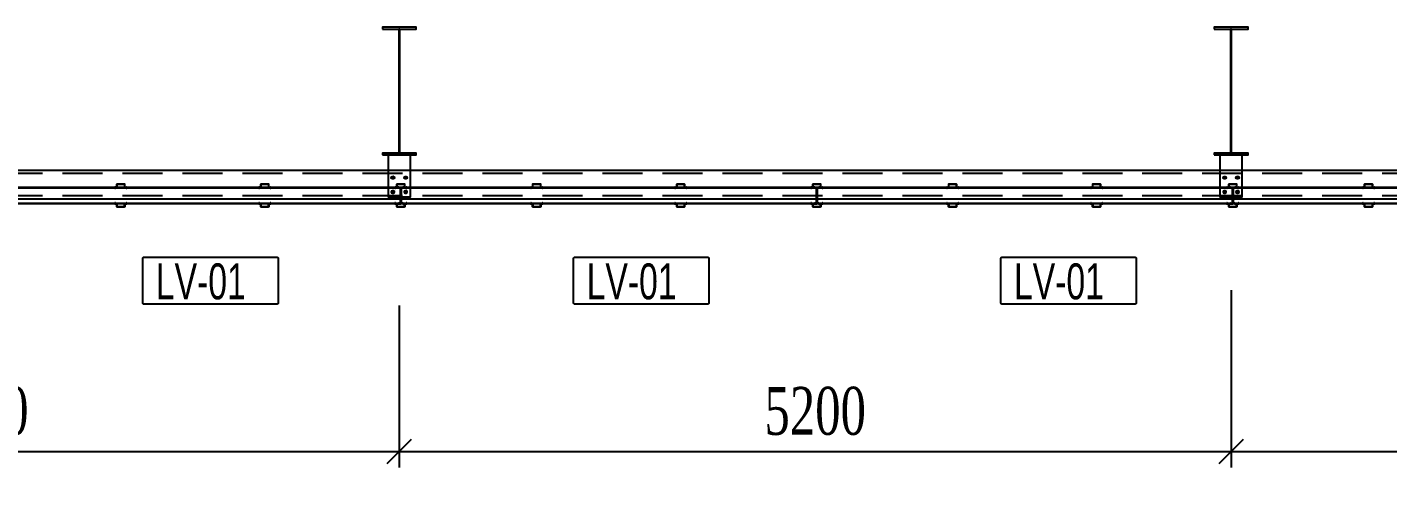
# Model space of a CAD drawing. Header units: inches. Extents: x 340055 to 349452, y -34649 to -30845.
# Drawn here: x 347190.6 to 347275.7, y -33752.6 to -33723.8 of the extents above; entities that cross this region are included whole.
import ezdxf

# ---------------------------------------------------------------- set-up
doc = ezdxf.new("R2010")
doc.units = ezdxf.units.IN
doc.header["$MEASUREMENT"] = 0
doc.linetypes.add('CENTER2', pattern=[28.575, 19.05, -3.175, 3.175, -3.175])
doc.linetypes.add('HIDDEN', pattern=[0.375, 0.25, -0.125])
for name, color, linetype in [('2', 2, 'Continuous'), ('250', 250, 'Continuous'), ('251', 251, 'Continuous'), ('3', 3, 'Continuous'), ('6', 6, 'Continuous'), ('Co ban', 2, 'Continuous'), ('DIM', 8, 'Continuous'), ('flashing', 6, 'Continuous')]:
    doc.layers.add(name, color=color, linetype=linetype)
doc.styles.add('ST1', font='times.ttf', dxfattribs={"width": 0.7})
doc.styles.add('ST1H', font='vnshxh.shx', dxfattribs={"width": 0.7})
doc.dimstyles.new('100', dxfattribs={"dimtxt": 3, "dimasz": 1.5, "dimexe": 1, "dimexo": 0, "dimgap": 1, "dimtad": 1, "dimdec": 0, "dimlfac": 100, "dimzin": 0, "dimdsep": 46, "dimtxsty": 'ST1', "dimblk": 'OBLIQUE', "dimcen": 1, "dimdle": 1, "dimclrd": 8, "dimclre": 8, "dimclrt": 3, "dimadec": 0, "dimazin": 0, "dimtfac": 1, "dimtdec": 0, "dimtix": 1, "dimtmove": 1, "dimatfit": 3, "dimfxl": 0, "dimtolj": 1, "dimtzin": 0, "dimlwd": -1, "dimlwe": -1, "dimarcsym": 0})

# ---------------------------------------------------------------- blocks, each defined once
blk = doc.blocks.new('_Oblique')
at = {"color": 0, "linetype": 'ByBlock', "lineweight": -2}
blk.add_line((-0.5, -0.5), (0.5, 0.5), dxfattribs=at)
blk = doc.blocks.new('*D356')
at = {"color": 8, "linetype": 'Continuous', "transparency": 16777216}
for p, q in [((347161.207, -33741.18), (347161.207, -33751.324)), ((347213.907, -33741.18), (347213.907, -33751.324)), ((347160.207, -33750.324), (347214.907, -33750.324))]:
    blk.add_line(p, q, dxfattribs=at)
at = {"layer": 'Defpoints', "color": 0, "transparency": 16777216}
for p in [(347161.207, -33741.18), (347213.907, -33741.18), (347213.907, -33750.324)]:
    blk.add_point(p, dxfattribs=at)
at = {"color": 8, "transparency": 16777216, "xscale": 1.5, "yscale": 1.5, "zscale": 1.5, "rotation": 180}
blk.add_blockref('_Oblique', (347161.207, -33750.324), dxfattribs=at)
at = {"color": 8, "transparency": 16777216, "xscale": 1.5, "yscale": 1.5, "zscale": 1.5}
blk.add_blockref('_Oblique', (347213.907, -33750.324), dxfattribs=at)
at = {"color": 3, "transparency": 16777216, "insert": (347187.557, -33747.794), "char_height": 3, "attachment_point": 5, "style": 'ST1', "bg_fill": 3, "box_fill_scale": 1.25, "bg_fill_color": 256, "bg_fill_true_color": 13158600, "bg_fill_transparency": 0}
blk.add_mtext('\\A1;5270', dxfattribs=at)
blk = doc.blocks.new('*D357')
at = {"color": 8, "linetype": 'Continuous', "transparency": 16777216}
for p, q in [((347265.907, -33740.221), (347265.907, -33751.324)), ((347213.907, -33741.18), (347213.907, -33751.324)), ((347212.907, -33750.324), (347266.907, -33750.324))]:
    blk.add_line(p, q, dxfattribs=at)
at = {"layer": 'Defpoints', "color": 0, "transparency": 16777216}
for p in [(347265.907, -33740.221), (347213.907, -33741.18), (347265.907, -33750.324)]:
    blk.add_point(p, dxfattribs=at)
at = {"color": 8, "transparency": 16777216, "xscale": 1.5, "yscale": 1.5, "zscale": 1.5, "rotation": 180}
blk.add_blockref('_Oblique', (347213.907, -33750.324), dxfattribs=at)
at = {"color": 8, "transparency": 16777216, "xscale": 1.5, "yscale": 1.5, "zscale": 1.5}
blk.add_blockref('_Oblique', (347265.907, -33750.324), dxfattribs=at)
at = {"color": 3, "transparency": 16777216, "insert": (347239.907, -33747.798), "char_height": 3, "attachment_point": 5, "style": 'ST1', "bg_fill": 3, "box_fill_scale": 1.25, "bg_fill_color": 256, "bg_fill_true_color": 13158600, "bg_fill_transparency": 0}
blk.add_mtext('\\A1;5200', dxfattribs=at)
blk = doc.blocks.new('*D358')
at = {"color": 8, "linetype": 'Continuous', "transparency": 16777216}
for p, q in [((347265.907, -33740.221), (347265.907, -33751.324)), ((347317.907, -33740.221), (347317.907, -33751.324)), ((347264.907, -33750.324), (347318.907, -33750.324))]:
    blk.add_line(p, q, dxfattribs=at)
at = {"layer": 'Defpoints', "color": 0, "transparency": 16777216}
for p in [(347265.907, -33740.221), (347317.907, -33740.221), (347317.907, -33750.324)]:
    blk.add_point(p, dxfattribs=at)
at = {"color": 8, "transparency": 16777216, "xscale": 1.5, "yscale": 1.5, "zscale": 1.5, "rotation": 180}
blk.add_blockref('_Oblique', (347265.907, -33750.324), dxfattribs=at)
at = {"color": 8, "transparency": 16777216, "xscale": 1.5, "yscale": 1.5, "zscale": 1.5}
blk.add_blockref('_Oblique', (347317.907, -33750.324), dxfattribs=at)
at = {"color": 3, "transparency": 16777216, "insert": (347291.907, -33747.798), "char_height": 3, "attachment_point": 5, "style": 'ST1', "bg_fill": 3, "box_fill_scale": 1.25, "bg_fill_color": 256, "bg_fill_true_color": 13158600, "bg_fill_transparency": 0}
blk.add_mtext('\\A1;5200', dxfattribs=at)
blk = doc.blocks.new('*D361')
at = {"color": 8, "linetype": 'Continuous', "transparency": 16777216}
for p, q in [((347427.858, -33740.221), (347427.858, -33759.036)), ((347059.357, -33741.18), (347059.357, -33759.036)), ((347058.357, -33758.036), (347428.858, -33758.036))]:
    blk.add_line(p, q, dxfattribs=at)
at = {"layer": 'Defpoints', "color": 0, "transparency": 16777216}
for p in [(347427.858, -33740.221), (347059.357, -33741.18), (347427.858, -33758.036)]:
    blk.add_point(p, dxfattribs=at)
at = {"color": 8, "transparency": 16777216, "xscale": 1.5, "yscale": 1.5, "zscale": 1.5, "rotation": 180}
blk.add_blockref('_Oblique', (347059.357, -33758.036), dxfattribs=at)
at = {"color": 8, "transparency": 16777216, "xscale": 1.5, "yscale": 1.5, "zscale": 1.5}
blk.add_blockref('_Oblique', (347427.858, -33758.036), dxfattribs=at)
at = {"color": 3, "transparency": 16777216, "insert": (347243.608, -33755.51), "char_height": 3, "attachment_point": 5, "style": 'ST1', "bg_fill": 3, "box_fill_scale": 1.25, "bg_fill_color": 256, "bg_fill_true_color": 13158600, "bg_fill_transparency": 0}
blk.add_mtext('\\A1;36850', dxfattribs=at)
blk = doc.blocks.new('A$C60840225')
at = {"layer": '2'}
for points in [[(-0.883, -0.1), (0.883, -0.1), (0.883, 0), (-0.883, 0)], [(-0.025, -6.567), (0.025, -6.567), (0.025, -0.1), (-0.025, -0.1)], [(-0.883, -6.667), (0.883, -6.667), (0.883, -6.567), (-0.883, -6.567)]]:
    blk.add_lwpolyline(points, close=True, dxfattribs=at)
blk = doc.blocks.new('OVAl18-26')
at = {"layer": '250', "linetype": 'HIDDEN', "ltscale": 3}
blk.add_circle((0, 0), 1.78, dxfattribs=at)
at = {"layer": 'Co ban', "color": 71}
for p, q in [((0.8, 1.8), (-0.8, 1.8)), ((-0.8, -1.8), (0.8, -1.8))]:
    blk.add_line(p, q, dxfattribs=at)
for centre, start, end in [((-0.8, 0), 90, 270), ((0.8, 0), 270, 90)]:
    blk.add_arc(centre, 1.78, start, end, dxfattribs=at)
at = {"layer": 'DIM', "color": 5, "linetype": 'CENTER2', "ltscale": 0.2}
blk.add_line((-3.4, 0), (3.4, 0), dxfattribs=at)
at = {"layer": 'DIM', "color": 5, "linetype": 'CENTER2', "ltscale": 0.1}
blk.add_line((0, -2.7), (0, 2.7), dxfattribs=at)
blk.add_line((0, -2.7), (0, 2.7), dxfattribs=at)
blk = doc.blocks.new('RIVET')
at = {"color": 8}
for p, q in [((-3.9, 1.1), (-4.2, 0)), ((-4.2, 0), (-3.9, -1.1)), ((-3.9, -1.1), (-3.9, 1.1)), ((-3.5, -1.3), (-3.5, 1.3)), ((-1, -1.2), (-1, 1.3)), ((-1, 1.3), (-0.1, 1.3)), ((0, 1.3), (0, 2.4)), ((0, -1.3), (0, 1.3)), ((0.1, 2.5), (0.1, 2.5)), ((0.1, 2.5), (0.7, 1.4)), ((0.1, -2.5), (0.1, 2.5)), ((0.7, 1.1), (0.7, -1.1)), ((0.9, 0.7), (0.7, 0.7)), ((0.9, -0.7), (0.9, 0.7)), ((-0.1, -1.2), (-1, -1.2)), ((0, -2.4), (0, -1.3)), ((0.7, -1.4), (0.1, -2.5)), ((0.1, -2.5), (0.1, -2.5)), ((0.9, -0.7), (0.7, -0.7))]:
    blk.add_line(p, q, dxfattribs=at)
for centre, radius, start, end in [((-3.4, 0.7), 0.634, 101.56667, 142.23088), ((-2.5, -0.1), 1.78, 64.63521, 125.23685), ((-0.9, 3), 1.71, 240.47832, 268.3625), ((-0.1, 1.3), 0.0625, 270, 0), ((0.1, 2.4), 0.0625, 90, 180), ((0.1, 2.4), 0.0625, 26.56505, 90), ((0.1, 1.1), 0.625, 0, 26.56505), ((5.4, 0.6), 4.45, 179.07778, 187.95176), ((5.8, -0.6), 4.85, 172.41501, 180.55546), ((-3.4, -0.7), 0.634, 217.76912, 258.43333), ((-2.5, 0.1), 1.78, 234.76315, 295.36479), ((-0.9, -3), 1.71, 91.6375, 119.52168), ((-0.1, -1.3), 0.0625, 0, 90), ((0.1, -2.4), 0.0625, 180, 270), ((0.1, -2.4), 0.0625, 270, 333.43495), ((0.1, -1.1), 0.625, 333.43495, 0)]:
    blk.add_arc(centre, radius, start, end, dxfattribs=at)
blk = doc.blocks.new('852')
at = {"color": 71, "ltscale": 0.1}
for points in [[(329145.5, -42241.2), (329971, -42241.2), (329971, -42274.6), (329145.5, -42274.6), (329104.9, -42274.6), (329104.9, -42241.2)], [(329145.5, -42274.6), (329971, -42274.6), (329971, -42241.2), (329145.5, -42241.2), (329104.9, -42241.2), (329104.9, -42274.6)], [(329145.5, -42274.2), (329105.3, -42274.2), (329105.3, -42241.5), (329145.5, -42241.5), (329970.7, -42241.5), (329970.7, -42274.2)], [(329145.5, -42241.5), (329105.3, -42241.5), (329105.3, -42274.2), (329145.5, -42274.2), (329970.7, -42274.2), (329970.7, -42241.5)]]:
    blk.add_lwpolyline(points, close=True, dxfattribs=at)
at = {"layer": 'flashing'}
for points in [[(329104.6, -42261.6), (329104.6, -42240.9), (329113, -42240.9), (329113, -42241.2), (329104.9, -42241.2), (329104.9, -42261.6), (329104.9, -42274.6), (329113, -42274.6), (329113, -42274.9), (329104.6, -42274.9)], [(329379.3, -42240.9), (329372.6, -42240.9), (329372.6, -42241.2), (329379.6, -42241.2), (329379.6, -42234.5), (329392.6, -42234.5), (329395.6, -42234.5), (329395.6, -42241.2), (329402.6, -42241.2), (329402.6, -42240.9), (329396, -42240.9), (329396, -42234.2), (329392.6, -42234.2), (329379.3, -42234.2)], [(329679.4, -42240.9), (329672.7, -42240.9), (329672.7, -42241.2), (329679.7, -42241.2), (329679.7, -42234.5), (329692.7, -42234.5), (329695.7, -42234.5), (329695.7, -42241.2), (329702.7, -42241.2), (329702.7, -42240.9), (329696, -42240.9), (329696, -42234.2), (329692.7, -42234.2), (329679.4, -42234.2)], [(329971.3, -42261.6), (329971.3, -42240.9), (329963, -42240.9), (329963, -42241.2), (329971, -42241.2), (329971, -42261.6), (329971, -42274.6), (329963, -42274.6), (329963, -42274.9), (329971.3, -42274.9)], [(329379.3, -42274.9), (329372.6, -42274.9), (329372.6, -42274.6), (329379.6, -42274.6), (329379.6, -42281.2), (329392.6, -42281.2), (329395.6, -42281.2), (329395.6, -42274.6), (329402.6, -42274.6), (329402.6, -42274.9), (329396, -42274.9), (329396, -42281.6), (329392.6, -42281.6), (329379.3, -42281.6)], [(329679.4, -42274.9), (329672.7, -42274.9), (329672.7, -42274.6), (329679.7, -42274.6), (329679.7, -42281.2), (329692.7, -42281.2), (329695.7, -42281.2), (329695.7, -42274.6), (329702.7, -42274.6), (329702.7, -42274.9), (329696, -42274.9), (329696, -42281.6), (329692.7, -42281.6), (329679.4, -42281.6)]]:
    blk.add_lwpolyline(points, close=True, dxfattribs=at)
at = {"layer": 'flashing', "color": 0, "ltscale": 500}
for p, xscale, yscale, zscale, rotation in [((329109.7, -42240.8), 0.3130008012522012, 0.3130008012522012, 0.3130008012522012, 90), ((329376, -42240.9), -0.390625, 0.390625, 0.3906250000012433, 270), ((329399.5, -42240.9), -0.390625, 0.390625, 0.3906250000012433, 270), ((329676.1, -42240.9), -0.390625, 0.390625, 0.3906250000012433, 270), ((329699.6, -42240.9), -0.390625, 0.390625, 0.3906250000012433, 270), ((329966.3, -42240.8), -0.3130008012522012, 0.3130008012522012, 0.3130008012830477, 270), ((329108.8, -42274.9), -0.3130008012522012, 0.3130008012522012, 0.3130008012830477, 90), ((329376, -42274.9), 0.390625, 0.390625, 0.390625, 270), ((329399.5, -42274.9), 0.390625, 0.390625, 0.390625, 270), ((329676.1, -42274.9), 0.390625, 0.390625, 0.390625, 270), ((329699.6, -42274.9), 0.390625, 0.390625, 0.390625, 270), ((329967.2, -42274.9), 0.3130008012522012, 0.3130008012522012, 0.3130008012522012, 270)]:
    blk.add_blockref('RIVET', p, dxfattribs=dict(at, xscale=xscale, yscale=yscale, zscale=zscale, rotation=rotation))

msp = doc.modelspace()

# ---------------------------------------------------------------- linework, layer by layer
at = {"color": 94}
msp.add_lwpolyline([(347155.8579, -33734.5077), (347427.8577, -33734.5077), (347427.8577, -33732.7227), (347155.8579, -33732.7227)], close=True, dxfattribs=at)
at = {"color": 94, "linetype": 'HIDDEN', "ltscale": 10}
for points in [[(347427.8577, -33732.9077), (347155.8579, -33732.9077)], [(347427.8577, -33734.3227), (347155.8579, -33734.3227)]]:
    msp.add_lwpolyline(points, dxfattribs=at)
at = {"layer": '6', "color": 9}
for points in [[(347214.6075, -33731.7576), (347213.2075, -33731.7576), (347213.2075, -33734.3726), (347214.6075, -33734.3726)], [(347266.6075, -33731.7576), (347265.2075, -33731.7576), (347265.2075, -33734.3726), (347266.6075, -33734.3726)]]:
    msp.add_lwpolyline(points, close=True, dxfattribs=at)
at = {"layer": 'flashing'}
for points in [[(347213.7511, -33733.7859), (347213.5511, -33733.7859), (347213.5511, -33733.796), (347213.7612, -33733.796), (347213.7612, -33733.5959), (347214.1493, -33733.5959), (347214.2412, -33733.5959), (347214.2412, -33733.796), (347214.4513, -33733.796), (347214.4513, -33733.7859), (347214.2513, -33733.7859), (347214.2513, -33733.5859), (347214.1493, -33733.5859), (347213.7511, -33733.5859)], [(347239.7532, -33733.7859), (347239.5532, -33733.7859), (347239.5532, -33733.796), (347239.7633, -33733.796), (347239.7633, -33733.5959), (347240.1514, -33733.5959), (347240.2433, -33733.5959), (347240.2433, -33733.796), (347240.4533, -33733.796), (347240.4533, -33733.7859), (347240.2533, -33733.7859), (347240.2533, -33733.5859), (347240.1514, -33733.5859), (347239.7532, -33733.5859)], [(347265.7553, -33733.7859), (347265.5553, -33733.7859), (347265.5553, -33733.796), (347265.7653, -33733.796), (347265.7653, -33733.5959), (347266.1534, -33733.5959), (347266.2453, -33733.5959), (347266.2453, -33733.796), (347266.4554, -33733.796), (347266.4554, -33733.7859), (347266.2554, -33733.7859), (347266.2554, -33733.5859), (347266.1534, -33733.5859), (347265.7553, -33733.5859)], [(347213.7511, -33734.8076), (347213.5511, -33734.8076), (347213.5511, -33734.7975), (347213.7612, -33734.7975), (347213.7612, -33734.9976), (347214.1493, -33734.9976), (347214.2412, -33734.9976), (347214.2412, -33734.7975), (347214.4513, -33734.7975), (347214.4513, -33734.8076), (347214.2513, -33734.8076), (347214.2513, -33735.0076), (347214.1493, -33735.0076), (347213.7511, -33735.0076)], [(347239.7532, -33734.8076), (347239.5532, -33734.8076), (347239.5532, -33734.7975), (347239.7633, -33734.7975), (347239.7633, -33734.9976), (347240.1514, -33734.9976), (347240.2433, -33734.9976), (347240.2433, -33734.7975), (347240.4533, -33734.7975), (347240.4533, -33734.8076), (347240.2533, -33734.8076), (347240.2533, -33735.0076), (347240.1514, -33735.0076), (347239.7532, -33735.0076)], [(347265.7553, -33734.8076), (347265.5553, -33734.8076), (347265.5553, -33734.7975), (347265.7653, -33734.7975), (347265.7653, -33734.9976), (347266.1534, -33734.9976), (347266.2453, -33734.9976), (347266.2453, -33734.7975), (347266.4554, -33734.7975), (347266.4554, -33734.8076), (347266.2554, -33734.8076), (347266.2554, -33735.0076), (347266.1534, -33735.0076), (347265.7553, -33735.0076)]]:
    msp.add_lwpolyline(points, close=True, dxfattribs=at)

# ---------------------------------------------------------------- block references
at = {"color": 240, "true_color": 0xfc0324, "xscale": 0.03000000002793968, "yscale": 0.03000000002793968, "zscale": 0.03000000002793968}
for p in [(337314.8627, -32466.5604), (337340.8648, -32466.5604), (337366.8668, -32466.5604), (337392.8689, -32466.5604)]:
    msp.add_blockref('852', p, dxfattribs=at)
at = {"layer": '251', "color": 9, "xscale": -0.03888888889923692, "yscale": 0.038888888884685, "zscale": 0.03888888888759538}
for p in [(347213.5075, -33733.1726), (347214.3075, -33733.1726), (347265.5075, -33733.1726), (347266.3075, -33733.1726)]:
    msp.add_blockref('OVAl18-26', p, dxfattribs=at)
at = {"layer": '251', "color": 9, "xscale": 0.03888888889923692, "yscale": 0.03888888889923692, "zscale": 0.03888888889923692, "rotation": 180}
for p in [(347213.5075, -33734.0726), (347214.3075, -33734.0726), (347265.5075, -33734.0726), (347266.3075, -33734.0726)]:
    msp.add_blockref('OVAl18-26', p, dxfattribs=at)
at = {"layer": '3', "xscale": 1.200000000011642, "yscale": 1.200000000011642, "zscale": 1.200000000011642}
for p in [(347213.9075, -33723.7576), (347265.9075, -33723.7576)]:
    msp.add_blockref('A$C60840225', p, dxfattribs=at)
at = {"layer": 'flashing', "color": 0, "ltscale": 500, "yscale": 0.01171875, "rotation": 270}
for p, xscale, zscale in [((347213.6518, -33733.7859), -0.01171875, 0.0117187500000373), ((347214.3568, -33733.7859), -0.01171875, 0.0117187500000373), ((347239.6538, -33733.7859), -0.01171875, 0.0117187500000373), ((347240.3588, -33733.7859), -0.01171875, 0.0117187500000373), ((347265.6559, -33733.7859), -0.01171875, 0.0117187500000373), ((347266.3609, -33733.7859), -0.01171875, 0.0117187500000373), ((347213.6518, -33734.8076), 0.01171875, 0.01171875), ((347214.3568, -33734.8076), 0.01171875, 0.01171875), ((347239.6538, -33734.8076), 0.01171875, 0.01171875), ((347240.3588, -33734.8076), 0.01171875, 0.01171875), ((347265.6559, -33734.8076), 0.01171875, 0.01171875), ((347266.3609, -33734.8076), 0.01171875, 0.01171875)]:
    msp.add_blockref('RIVET', p, dxfattribs=dict(at, xscale=xscale, zscale=zscale))

# ---------------------------------------------------------------- dimensions: what is measured, and where the dimension line sits
at = {"color": 8}
dim = msp.add_linear_dim(base=(347213.9071, -33750.3243), p1=(347161.2071, -33741.1802), p2=(347213.9071, -33741.1802), dimstyle='100', dxfattribs=at)
dim.commit()
dim.dimension.update_dxf_attribs({"geometry": '*D356', "text_midpoint": (347187.5571, -33747.794)})

# ---------------------------------------------------------------- next in the draw order: dimensions: what is measured, and where the dimension line sits
dim = msp.add_linear_dim(base=(347265.9071, -33750.3243), p1=(347213.9071, -33741.1802), p2=(347265.9071, -33740.2208), dimstyle='100', dxfattribs=at)
dim.commit()
dim.dimension.update_dxf_attribs({"geometry": '*D357', "text_midpoint": (347239.9071, -33747.7984)})

# ---------------------------------------------------------------- next in the draw order: dimensions: what is measured, and where the dimension line sits
dim = msp.add_linear_dim(base=(347317.9071, -33750.3243), p1=(347265.9071, -33740.2208), p2=(347317.9071, -33740.2208), dimstyle='100', dxfattribs=at)
dim.commit()
dim.dimension.update_dxf_attribs({"geometry": '*D358', "text_midpoint": (347291.9071, -33747.7984)})

# ---------------------------------------------------------------- next in the draw order: dimensions: what is measured, and where the dimension line sits
dim = msp.add_linear_dim(base=(347427.8583, -33758.0357), p1=(347059.3571, -33741.1802), p2=(347427.8583, -33740.2208), dimstyle='100', dxfattribs=at)
dim.commit()
dim.dimension.update_dxf_attribs({"geometry": '*D361', "text_midpoint": (347243.6077, -33755.5097)})

# ---------------------------------------------------------------- next in the draw order: texts
at = {"layer": '3', "char_height": 2.25, "attachment_point": 4, "style": 'ST1H', "bg_fill": 2}
for insert in [(347198.6882, -33739.6861), (347225.6198, -33739.6861), (347252.3343, -33739.6861)]:
    msp.add_mtext('\\A1;lv-01', dxfattribs=dict(at, insert=insert))

# ---------------------------------------------------------------- next in the draw order: linework, layer by layer
at = {"color": 1}
for points in [[(347197.9501, -33738.1557), (347206.2563, -33738.1557, -0.4142136), (347206.3313, -33738.2307), (347206.3313, -33741.0239, -0.4142136), (347206.2563, -33741.0989), (347197.9501, -33741.0989, -0.4142136), (347197.8751, -33741.0239), (347197.8751, -33738.2307, -0.4142136)], [(347224.8817, -33738.1557), (347233.1879, -33738.1557, -0.4142136), (347233.2629, -33738.2307), (347233.2629, -33741.0239, -0.4142136), (347233.1879, -33741.0989), (347224.8817, -33741.0989, -0.4142136), (347224.8067, -33741.0239), (347224.8067, -33738.2307, -0.4142136)], [(347251.5962, -33738.1557), (347259.9024, -33738.1557, -0.4142136), (347259.9774, -33738.2307), (347259.9774, -33741.0239, -0.4142136), (347259.9024, -33741.0989), (347251.5962, -33741.0989, -0.4142136), (347251.5212, -33741.0239), (347251.5212, -33738.2307, -0.4142136)]]:
    msp.add_lwpolyline(points, format="xyb", close=True, dxfattribs=at)

doc.saveas('drawing.dxf')
